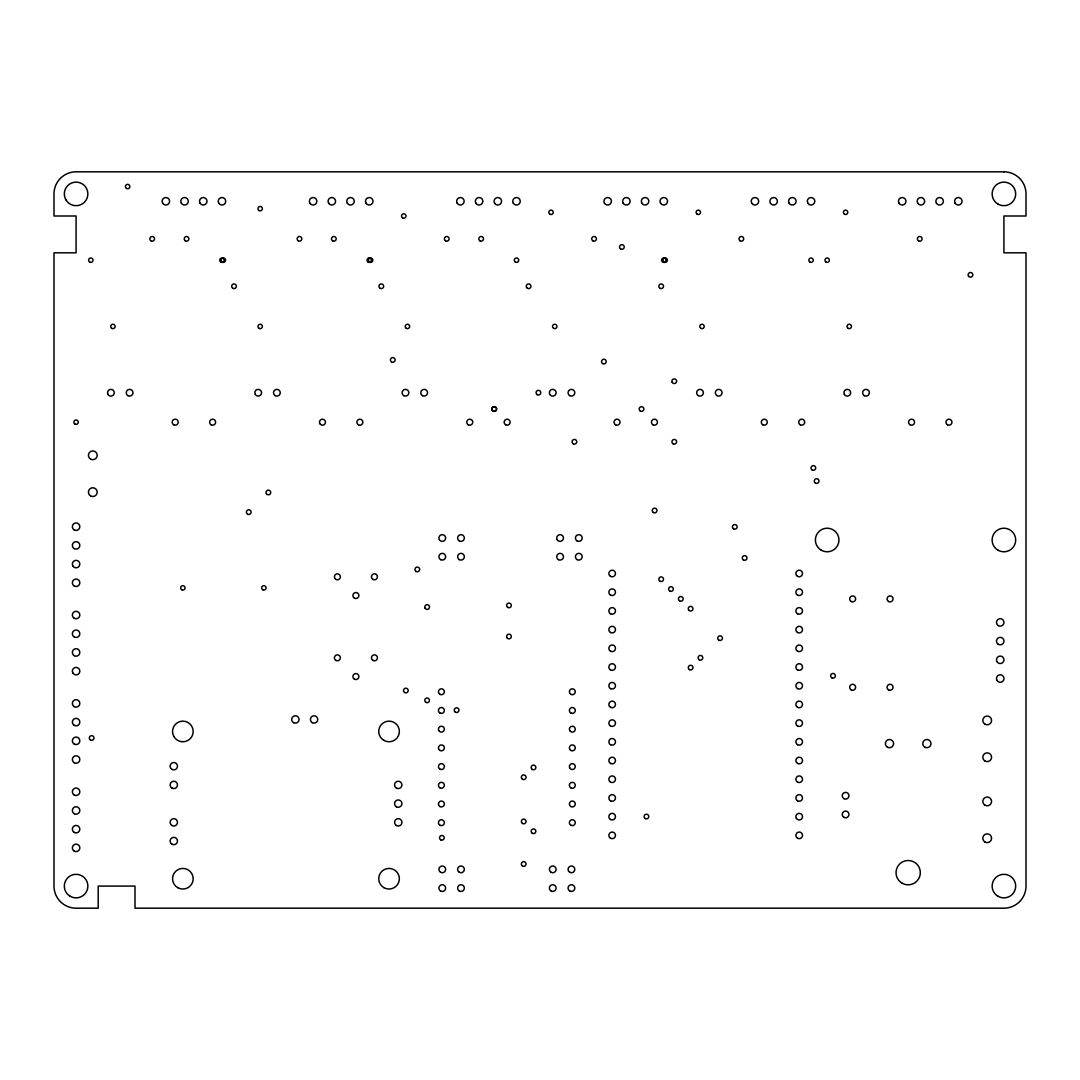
<?xml version="1.0" encoding="UTF-8"?>
<svg xmlns="http://www.w3.org/2000/svg" width="1080" height="1080" viewBox="0 0 1080 1080"><rect width="100%" height="100%" fill="white"/><g stroke="black" fill="none" stroke-linecap="round" stroke-linejoin="round"><path stroke-width="1.5" d="M221.967 262.386L223.074 262.089M370.643 262.386L369.536 262.089A2.214 2.214 0 0 1 369.536 258.269L370.643 257.972M369.238 262.386L370.346 262.089M665.186 262.386L664.079 262.089A2.214 2.214 0 0 1 664.079 258.269L665.186 257.972M663.782 262.386L664.889 262.089M663.782 257.972A2.214 2.214 0 0 1 665.699 261.293A2.214 2.214 0 0 1 661.865 261.293A2.214 2.214 0 0 1 663.782 257.972L664.889 258.269M369.238 257.972L370.346 258.269M222.264 262.089A2.214 2.214 0 0 0 225.572 260.185A2.214 2.214 0 0 0 222.264 258.269A2.214 2.214 0 0 0 222.264 262.089L223.357 262.386M664.079 262.089A2.214 2.214 0 0 0 667.386 260.185A2.214 2.214 0 0 0 664.079 258.269M369.536 262.089A2.214 2.214 0 0 0 372.843 260.185A2.214 2.214 0 0 0 369.536 258.269M1003.914 171.815L76.086 171.815A22.086 22.086 0 0 0 54 193.914L54 216L76.086 216L76.086 252.815L54 252.815L54 886.086A22.086 22.086 0 0 0 76.086 908.186L98.186 908.186L98.186 886.086L135 886.086L135 908.186L1003.914 908.186A22.086 22.086 0 0 0 1026 886.086L1026 252.815L1003.914 252.815L1003.914 216L1026 216L1026 193.914A22.086 22.086 0 0 0 1003.914 171.815M673.096 443.786A2.336 2.336 0 0 0 676.607 441.761A2.336 2.336 0 0 0 673.096 439.736A2.336 2.336 0 0 0 673.096 443.786M672.233 382.374A2.336 2.336 0 0 0 676.283 382.374A2.336 2.336 0 0 0 674.258 378.864A2.336 2.336 0 0 0 672.233 382.374M924.831 747.171A4.117 4.117 0 0 0 931.001 743.607A4.117 4.117 0 0 0 924.831 740.043A4.117 4.117 0 0 0 924.831 747.171M74.223 586.022A3.74 3.74 0 0 0 79.826 582.782A3.74 3.74 0 0 0 74.223 579.542A3.74 3.74 0 0 0 74.223 586.022M653.454 512.528A2.336 2.336 0 0 0 656.964 510.489A2.336 2.336 0 0 0 653.454 508.464A2.336 2.336 0 0 0 653.454 512.528M259.079 328.374A2.214 2.214 0 0 0 262.386 326.457A2.214 2.214 0 0 0 259.079 324.54A2.214 2.214 0 0 0 259.079 328.374M815.467 483.071A2.336 2.336 0 0 0 818.991 481.046A2.336 2.336 0 0 0 815.467 479.007A2.336 2.336 0 0 0 815.467 483.071M733.644 528.889A2.336 2.336 0 0 0 737.154 526.865A2.336 2.336 0 0 0 733.644 524.84A2.336 2.336 0 0 0 733.644 528.889M406.35 328.374A2.214 2.214 0 0 0 409.658 326.457A2.214 2.214 0 0 0 406.35 324.54A2.214 2.214 0 0 0 406.35 328.374M577.125 540.932A3.362 3.362 0 0 0 582.174 538.015A3.362 3.362 0 0 0 577.125 535.1A3.362 3.362 0 0 0 577.125 540.932M247.577 514.161A2.336 2.336 0 0 0 251.1 512.123A2.336 2.336 0 0 0 247.577 510.098A2.336 2.336 0 0 0 247.577 514.161M553.621 328.374A2.214 2.214 0 0 0 556.942 326.457A2.214 2.214 0 0 0 553.621 324.54A2.214 2.214 0 0 0 553.621 328.374M266.369 493.655A2.336 2.336 0 0 0 270.418 493.655A2.336 2.336 0 0 0 268.394 490.145A2.336 2.336 0 0 0 266.369 493.655M90.477 740.003A2.336 2.336 0 0 0 93.987 737.977A2.336 2.336 0 0 0 90.477 735.952A2.336 2.336 0 0 0 90.477 740.003M425.115 608.229A2.336 2.336 0 0 0 429.165 608.229A2.336 2.336 0 0 0 427.14 604.706A2.336 2.336 0 0 0 425.115 608.229M660.002 288.32A2.336 2.336 0 0 0 663.512 286.281A2.336 2.336 0 0 0 660.002 284.256A2.336 2.336 0 0 0 660.002 288.32M569.781 768.055A2.943 2.943 0 0 0 574.87 768.055A2.943 2.943 0 0 0 572.332 763.628A2.943 2.943 0 0 0 569.781 768.055M570.848 750.425A2.943 2.943 0 0 0 575.276 747.873A2.943 2.943 0 0 0 570.848 745.322A2.943 2.943 0 0 0 570.848 750.425M570.848 694.318A2.943 2.943 0 0 0 575.276 691.767A2.943 2.943 0 0 0 570.848 689.216A2.943 2.943 0 0 0 570.848 694.318M439.925 769.136A2.943 2.943 0 0 0 444.353 766.584A2.943 2.943 0 0 0 439.925 764.033A2.943 2.943 0 0 0 439.925 769.136M439.925 750.425A2.943 2.943 0 0 0 444.353 747.873A2.943 2.943 0 0 0 439.925 745.322A2.943 2.943 0 0 0 439.925 750.425M439.925 806.53A2.943 2.943 0 0 0 444.353 803.992A2.943 2.943 0 0 0 439.925 801.441A2.943 2.943 0 0 0 439.925 806.53M570.848 806.53A2.943 2.943 0 0 0 575.276 803.992A2.943 2.943 0 0 0 570.848 801.441A2.943 2.943 0 0 0 570.848 806.53M570.848 825.241A2.943 2.943 0 0 0 575.276 822.69A2.943 2.943 0 0 0 570.848 820.139A2.943 2.943 0 0 0 570.848 825.241M570.848 787.833A2.943 2.943 0 0 0 575.276 785.282A2.943 2.943 0 0 0 570.848 782.73A2.943 2.943 0 0 0 570.848 787.833M439.925 713.016A2.943 2.943 0 0 0 444.353 710.465A2.943 2.943 0 0 0 439.925 707.913A2.943 2.943 0 0 0 439.925 713.016M439.925 787.833A2.943 2.943 0 0 0 444.353 785.282A2.943 2.943 0 0 0 439.925 782.73A2.943 2.943 0 0 0 439.925 787.833M439.925 825.241A2.943 2.943 0 0 0 444.353 822.69A2.943 2.943 0 0 0 439.925 820.139A2.943 2.943 0 0 0 439.925 825.241M438.845 730.647A2.943 2.943 0 0 0 443.948 730.647A2.943 2.943 0 0 0 441.396 726.233A2.943 2.943 0 0 0 438.845 730.647M569.781 730.647A2.943 2.943 0 0 0 574.87 730.647A2.943 2.943 0 0 0 572.332 726.233A2.943 2.943 0 0 0 569.781 730.647M570.848 713.016A2.943 2.943 0 0 0 575.276 710.465A2.943 2.943 0 0 0 570.848 707.913A2.943 2.943 0 0 0 570.848 713.016M439.925 694.318A2.943 2.943 0 0 0 444.353 691.767A2.943 2.943 0 0 0 439.925 689.216A2.943 2.943 0 0 0 439.925 694.318M468.261 424.777A2.984 2.984 0 0 0 472.743 422.186A2.984 2.984 0 0 0 468.261 419.594A2.984 2.984 0 0 0 468.261 424.777M200.016 203.148A3.74 3.74 0 0 0 206.496 203.148A3.74 3.74 0 0 0 203.256 197.532A3.74 3.74 0 0 0 200.016 203.148M610.511 613.778A3.308 3.308 0 0 0 615.479 610.915A3.308 3.308 0 0 0 610.511 608.04A3.308 3.308 0 0 0 610.511 613.778M505.67 424.777A2.984 2.984 0 0 0 510.151 422.186A2.984 2.984 0 0 0 505.67 419.594A2.984 2.984 0 0 0 505.67 424.777M218.727 203.148A3.74 3.74 0 0 0 225.207 203.148A3.74 3.74 0 0 0 221.967 197.532A3.74 3.74 0 0 0 218.727 203.148M558.414 559.629A3.362 3.362 0 0 0 563.463 556.713A3.362 3.362 0 0 0 558.414 553.797A3.362 3.362 0 0 0 558.414 559.629M700.893 328.374A2.214 2.214 0 0 0 704.214 326.457A2.214 2.214 0 0 0 700.893 324.54A2.214 2.214 0 0 0 700.893 328.374M848.164 328.374A2.214 2.214 0 0 0 851.486 326.457A2.214 2.214 0 0 0 848.164 324.54A2.214 2.214 0 0 0 848.164 328.374M171.963 788.103A3.686 3.686 0 0 0 177.484 784.917A3.686 3.686 0 0 0 171.963 781.731A3.686 3.686 0 0 0 171.963 788.103M826.078 262.089A2.214 2.214 0 0 0 829.386 260.185A2.214 2.214 0 0 0 826.078 258.269A2.214 2.214 0 0 0 826.078 262.089M557.186 539.69A3.362 3.362 0 0 0 563.018 539.69A3.362 3.362 0 0 0 560.101 534.64A3.362 3.362 0 0 0 557.186 539.69M809.946 262.089A2.214 2.214 0 0 0 813.267 260.185A2.214 2.214 0 0 0 809.946 258.269A2.214 2.214 0 0 0 809.946 262.089M312.242 722.641A3.686 3.686 0 0 0 317.763 719.456A3.686 3.686 0 0 0 312.242 716.27A3.686 3.686 0 0 0 312.242 722.641M577.125 559.629A3.362 3.362 0 0 0 582.174 556.713A3.362 3.362 0 0 0 577.125 553.797A3.362 3.362 0 0 0 577.125 559.629M515.403 262.089A2.214 2.214 0 0 0 518.724 260.185A2.214 2.214 0 0 0 515.403 258.269A2.214 2.214 0 0 0 515.403 262.089M368.132 262.089A2.214 2.214 0 0 0 371.452 260.185A2.214 2.214 0 0 0 368.132 258.269A2.214 2.214 0 0 0 368.132 262.089M220.86 262.089A2.214 2.214 0 0 0 224.168 260.185A2.214 2.214 0 0 0 220.86 258.269A2.214 2.214 0 0 0 220.86 262.089M72.846 565.947A3.74 3.74 0 0 0 79.326 565.947A3.74 3.74 0 0 0 76.086 560.345A3.74 3.74 0 0 0 72.846 565.947M89.708 262.089A2.214 2.214 0 0 0 93.029 260.185A2.214 2.214 0 0 0 89.708 258.269A2.214 2.214 0 0 0 89.708 262.089M851.162 601.493A2.984 2.984 0 0 0 855.644 598.914A2.984 2.984 0 0 0 851.162 596.322A2.984 2.984 0 0 0 851.162 601.493M888.57 601.493A2.984 2.984 0 0 0 893.052 598.914A2.984 2.984 0 0 0 888.57 596.322A2.984 2.984 0 0 0 888.57 601.493M851.162 689.864A2.984 2.984 0 0 0 855.644 687.272A2.984 2.984 0 0 0 851.162 684.68A2.984 2.984 0 0 0 851.162 689.864M610.511 595.08A3.308 3.308 0 0 0 615.479 592.205A3.308 3.308 0 0 0 610.511 589.343A3.308 3.308 0 0 0 610.511 595.08M309.893 203.148A3.74 3.74 0 0 0 316.373 203.148A3.74 3.74 0 0 0 313.132 197.532A3.74 3.74 0 0 0 309.893 203.148M888.57 689.864A2.984 2.984 0 0 0 893.052 687.272A2.984 2.984 0 0 0 888.57 684.68A2.984 2.984 0 0 0 888.57 689.864M173.704 424.777A2.984 2.984 0 0 0 178.2 422.186A2.984 2.984 0 0 0 173.704 419.594A2.984 2.984 0 0 0 173.704 424.777M211.113 424.777A2.984 2.984 0 0 0 215.609 422.186A2.984 2.984 0 0 0 211.113 419.594A2.984 2.984 0 0 0 211.113 424.777M319.882 423.671A2.984 2.984 0 0 0 325.067 423.671A2.984 2.984 0 0 0 322.475 419.189A2.984 2.984 0 0 0 319.882 423.671M358.385 424.777A2.984 2.984 0 0 0 362.88 422.186A2.984 2.984 0 0 0 358.385 419.594A2.984 2.984 0 0 0 358.385 424.777M74.223 548.613A3.74 3.74 0 0 0 79.826 545.373A3.74 3.74 0 0 0 74.223 542.133A3.74 3.74 0 0 0 74.223 548.613M396.414 825.512A3.686 3.686 0 0 0 401.936 822.326A3.686 3.686 0 0 0 396.414 819.139A3.686 3.686 0 0 0 396.414 825.512M74.223 529.915A3.74 3.74 0 0 0 79.826 526.676A3.74 3.74 0 0 0 74.223 523.436A3.74 3.74 0 0 0 74.223 529.915M985.001 805.221A4.401 4.401 0 0 0 991.589 801.414A4.401 4.401 0 0 0 985.001 797.607A4.401 4.401 0 0 0 985.001 805.221M171.963 844.209A3.686 3.686 0 0 0 177.484 841.023A3.686 3.686 0 0 0 171.963 837.837A3.686 3.686 0 0 0 171.963 844.209M985.001 842.036A4.401 4.401 0 0 0 991.589 838.229A4.401 4.401 0 0 0 985.001 834.422A4.401 4.401 0 0 0 985.001 842.036M90.612 495.95A4.401 4.401 0 0 0 97.2 492.143A4.401 4.401 0 0 0 90.612 488.336A4.401 4.401 0 0 0 90.612 495.95M171.963 825.512A3.686 3.686 0 0 0 177.484 822.326A3.686 3.686 0 0 0 171.963 819.139A3.686 3.686 0 0 0 171.963 825.512M90.612 459.121A4.401 4.401 0 0 0 97.2 455.315A4.401 4.401 0 0 0 90.612 451.507A4.401 4.401 0 0 0 90.612 459.121M985.001 724.221A4.401 4.401 0 0 0 991.589 720.414A4.401 4.401 0 0 0 985.001 716.607A4.401 4.401 0 0 0 985.001 724.221M985.001 761.036A4.401 4.401 0 0 0 991.589 757.229A4.401 4.401 0 0 0 985.001 753.422A4.401 4.401 0 0 0 985.001 761.036M72.846 673.015A3.74 3.74 0 0 0 79.326 673.015A3.74 3.74 0 0 0 76.086 667.4A3.74 3.74 0 0 0 72.846 673.015M74.223 655.682A3.74 3.74 0 0 0 79.826 652.442A3.74 3.74 0 0 0 74.223 649.202A3.74 3.74 0 0 0 74.223 655.682M171.963 769.405A3.686 3.686 0 0 0 177.484 766.206A3.686 3.686 0 0 0 171.963 763.02A3.686 3.686 0 0 0 171.963 769.405M74.223 636.984A3.74 3.74 0 0 0 79.826 633.744A3.74 3.74 0 0 0 74.223 630.504A3.74 3.74 0 0 0 74.223 636.984M74.223 618.273A3.74 3.74 0 0 0 79.826 615.033A3.74 3.74 0 0 0 74.223 611.793A3.74 3.74 0 0 0 74.223 618.273M74.223 762.75A3.74 3.74 0 0 0 79.826 759.51A3.74 3.74 0 0 0 74.223 756.27A3.74 3.74 0 0 0 74.223 762.75M796.325 818.303A3.308 3.308 0 0 0 802.076 818.303A3.308 3.308 0 0 0 799.2 813.335A3.308 3.308 0 0 0 796.325 818.303M74.223 744.053A3.74 3.74 0 0 0 79.826 740.812A3.74 3.74 0 0 0 74.223 737.573A3.74 3.74 0 0 0 74.223 744.053M74.223 725.341A3.74 3.74 0 0 0 79.826 722.101A3.74 3.74 0 0 0 74.223 718.862A3.74 3.74 0 0 0 74.223 725.341M797.539 632.489A3.308 3.308 0 0 0 802.508 629.613A3.308 3.308 0 0 0 797.539 626.751A3.308 3.308 0 0 0 797.539 632.489M74.223 706.644A3.74 3.74 0 0 0 79.826 703.404A3.74 3.74 0 0 0 74.223 700.164A3.74 3.74 0 0 0 74.223 706.644M797.539 744.701A3.308 3.308 0 0 0 802.508 741.839A3.308 3.308 0 0 0 797.539 738.963A3.308 3.308 0 0 0 797.539 744.701M74.223 851.108A3.74 3.74 0 0 0 79.826 847.867A3.74 3.74 0 0 0 74.223 844.628A3.74 3.74 0 0 0 74.223 851.108M74.223 832.41A3.74 3.74 0 0 0 79.826 829.17A3.74 3.74 0 0 0 74.223 825.93A3.74 3.74 0 0 0 74.223 832.41M74.223 813.713A3.74 3.74 0 0 0 79.826 810.473A3.74 3.74 0 0 0 74.223 807.233A3.74 3.74 0 0 0 74.223 813.713M74.223 795.002A3.74 3.74 0 0 0 79.826 791.762A3.74 3.74 0 0 0 74.223 788.522A3.74 3.74 0 0 0 74.223 795.002M162.608 203.148A3.74 3.74 0 0 0 169.088 203.148A3.74 3.74 0 0 0 165.847 197.532A3.74 3.74 0 0 0 162.608 203.148M181.319 203.148A3.74 3.74 0 0 0 187.799 203.148A3.74 3.74 0 0 0 184.559 197.532A3.74 3.74 0 0 0 181.319 203.148M513.27 203.148A3.74 3.74 0 0 0 519.75 203.148A3.74 3.74 0 0 0 516.51 197.532A3.74 3.74 0 0 0 513.27 203.148M797.539 613.778A3.308 3.308 0 0 0 802.508 610.915A3.308 3.308 0 0 0 797.539 608.04A3.308 3.308 0 0 0 797.539 613.778M604.436 203.148A3.74 3.74 0 0 0 610.915 203.148A3.74 3.74 0 0 0 607.676 197.532A3.74 3.74 0 0 0 604.436 203.148M623.133 203.148A3.74 3.74 0 0 0 629.613 203.148A3.74 3.74 0 0 0 626.373 197.532A3.74 3.74 0 0 0 623.133 203.148M797.539 726.003A3.308 3.308 0 0 0 802.508 723.128A3.308 3.308 0 0 0 797.539 720.265A3.308 3.308 0 0 0 797.539 726.003M641.844 203.148A3.74 3.74 0 0 0 648.324 203.148A3.74 3.74 0 0 0 645.084 197.532A3.74 3.74 0 0 0 641.844 203.148M660.542 203.148A3.74 3.74 0 0 0 667.022 203.148A3.74 3.74 0 0 0 663.782 197.532A3.74 3.74 0 0 0 660.542 203.148M751.707 203.148A3.74 3.74 0 0 0 758.187 203.148A3.74 3.74 0 0 0 754.947 197.532A3.74 3.74 0 0 0 751.707 203.148M770.404 203.148A3.74 3.74 0 0 0 776.885 203.148A3.74 3.74 0 0 0 773.645 197.532A3.74 3.74 0 0 0 770.404 203.148M610.511 838.229A3.308 3.308 0 0 0 615.479 835.353A3.308 3.308 0 0 0 610.511 832.491A3.308 3.308 0 0 0 610.511 838.229M789.115 203.148A3.74 3.74 0 0 0 795.596 203.148A3.74 3.74 0 0 0 792.356 197.532A3.74 3.74 0 0 0 789.115 203.148M807.813 203.148A3.74 3.74 0 0 0 814.293 203.148A3.74 3.74 0 0 0 811.053 197.532A3.74 3.74 0 0 0 807.813 203.148M898.979 203.148A3.74 3.74 0 0 0 905.459 203.148A3.74 3.74 0 0 0 902.218 197.532A3.74 3.74 0 0 0 898.979 203.148M917.676 203.148A3.74 3.74 0 0 0 924.156 203.148A3.74 3.74 0 0 0 920.916 197.532A3.74 3.74 0 0 0 917.676 203.148M936.387 203.148A3.74 3.74 0 0 0 942.867 203.148A3.74 3.74 0 0 0 939.627 197.532A3.74 3.74 0 0 0 936.387 203.148M955.085 203.148A3.74 3.74 0 0 0 961.565 203.148A3.74 3.74 0 0 0 958.325 197.532A3.74 3.74 0 0 0 955.085 203.148M998.352 625.644A3.74 3.74 0 0 0 1003.968 622.404A3.74 3.74 0 0 0 998.352 619.164A3.74 3.74 0 0 0 998.352 625.644M998.352 644.342A3.74 3.74 0 0 0 1003.968 641.101A3.74 3.74 0 0 0 998.352 637.862A3.74 3.74 0 0 0 998.352 644.342M996.989 661.676A3.74 3.74 0 0 0 1003.468 661.676A3.74 3.74 0 0 0 1000.229 656.06A3.74 3.74 0 0 0 996.989 661.676M996.989 680.387A3.74 3.74 0 0 0 1003.468 680.387A3.74 3.74 0 0 0 1000.229 674.77A3.74 3.74 0 0 0 996.989 680.387M372.938 660.407A2.984 2.984 0 0 0 377.42 657.815A2.984 2.984 0 0 0 372.938 655.223A2.984 2.984 0 0 0 372.938 660.407M335.894 660.407A2.984 2.984 0 0 0 340.375 657.815A2.984 2.984 0 0 0 335.894 655.223A2.984 2.984 0 0 0 335.894 660.407M354.416 679.118A2.984 2.984 0 0 0 358.898 676.526A2.984 2.984 0 0 0 354.416 673.933A2.984 2.984 0 0 0 354.416 679.118M372.938 579.407A2.984 2.984 0 0 0 377.42 576.815A2.984 2.984 0 0 0 372.938 574.223A2.984 2.984 0 0 0 372.938 579.407M334.8 578.313A2.984 2.984 0 0 0 339.984 578.313A2.984 2.984 0 0 0 337.392 573.831A2.984 2.984 0 0 0 334.8 578.313M354.416 598.118A2.984 2.984 0 0 0 358.898 595.526A2.984 2.984 0 0 0 354.416 592.933A2.984 2.984 0 0 0 354.416 598.118M440.6 559.629A3.362 3.362 0 0 0 445.649 556.713A3.362 3.362 0 0 0 440.6 553.797A3.362 3.362 0 0 0 440.6 559.629M521.667 778.424A2.336 2.336 0 0 0 525.731 778.424A2.336 2.336 0 0 0 523.692 774.913A2.336 2.336 0 0 0 521.667 778.424M396.414 788.103A3.686 3.686 0 0 0 401.936 784.917A3.686 3.686 0 0 0 396.414 781.731A3.686 3.686 0 0 0 396.414 788.103M439.371 539.69A3.362 3.362 0 0 0 445.203 539.69A3.362 3.362 0 0 0 442.287 534.64A3.362 3.362 0 0 0 439.371 539.69M679.631 600.899A2.336 2.336 0 0 0 683.154 598.874A2.336 2.336 0 0 0 679.631 596.849A2.336 2.336 0 0 0 679.631 600.899M910.076 424.777A2.984 2.984 0 0 0 914.558 422.186A2.984 2.984 0 0 0 910.076 419.594A2.984 2.984 0 0 0 910.076 424.777M740.192 240.854A2.336 2.336 0 0 0 743.702 238.829A2.336 2.336 0 0 0 740.192 236.804A2.336 2.336 0 0 0 740.192 240.854M475.862 203.148A3.74 3.74 0 0 0 482.342 203.148A3.74 3.74 0 0 0 479.101 197.532A3.74 3.74 0 0 0 475.862 203.148M947.484 424.777A2.984 2.984 0 0 0 951.966 422.186A2.984 2.984 0 0 0 947.484 419.594A2.984 2.984 0 0 0 947.484 424.777M918.567 240.854A2.336 2.336 0 0 0 922.091 238.829A2.336 2.336 0 0 0 918.567 236.804A2.336 2.336 0 0 0 918.567 240.854M812.201 469.976A2.336 2.336 0 0 0 815.711 467.951A2.336 2.336 0 0 0 812.201 465.925A2.336 2.336 0 0 0 812.201 469.976M718.916 640.183A2.336 2.336 0 0 0 722.426 638.145A2.336 2.336 0 0 0 718.916 636.12A2.336 2.336 0 0 0 718.916 640.183M699.273 659.812A2.336 2.336 0 0 0 702.783 657.788A2.336 2.336 0 0 0 699.273 655.763A2.336 2.336 0 0 0 699.273 659.812M968.45 275.994A2.336 2.336 0 0 0 972.5 275.994A2.336 2.336 0 0 0 970.475 272.484A2.336 2.336 0 0 0 968.45 275.994M887.423 747.171A4.117 4.117 0 0 0 893.592 743.607A4.117 4.117 0 0 0 887.423 740.043A4.117 4.117 0 0 0 887.423 747.171M831.83 677.822A2.336 2.336 0 0 0 835.353 675.797A2.336 2.336 0 0 0 831.83 673.772A2.336 2.336 0 0 0 831.83 677.822M126.536 188.46A2.214 2.214 0 0 0 129.843 186.543A2.214 2.214 0 0 0 126.536 184.626A2.214 2.214 0 0 0 126.536 188.46M259.079 210.546A2.214 2.214 0 0 0 262.386 208.643A2.214 2.214 0 0 0 259.079 206.726A2.214 2.214 0 0 0 259.079 210.546M402.664 217.917A2.214 2.214 0 0 0 405.986 216A2.214 2.214 0 0 0 402.664 214.083A2.214 2.214 0 0 0 402.664 217.917M549.936 214.232A2.214 2.214 0 0 0 553.257 212.315A2.214 2.214 0 0 0 549.936 210.411A2.214 2.214 0 0 0 549.936 214.232M459.311 559.629A3.362 3.362 0 0 0 464.36 556.713A3.362 3.362 0 0 0 459.311 553.797A3.362 3.362 0 0 0 459.311 559.629M697.208 214.232A2.214 2.214 0 0 0 700.529 212.315A2.214 2.214 0 0 0 697.208 210.411A2.214 2.214 0 0 0 697.208 214.232M844.492 214.232A2.214 2.214 0 0 0 847.8 212.315A2.214 2.214 0 0 0 844.492 210.411A2.214 2.214 0 0 0 844.492 214.232M416.151 571.442A2.336 2.336 0 0 0 419.661 569.417A2.336 2.336 0 0 0 416.151 567.378A2.336 2.336 0 0 0 416.151 571.442M459.311 540.932A3.362 3.362 0 0 0 464.36 538.015A3.362 3.362 0 0 0 459.311 535.1A3.362 3.362 0 0 0 459.311 540.932M440.694 839.835A2.336 2.336 0 0 0 444.204 837.81A2.336 2.336 0 0 0 440.694 835.785A2.336 2.336 0 0 0 440.694 839.835M532.346 833.288A2.336 2.336 0 0 0 535.856 831.263A2.336 2.336 0 0 0 532.346 829.238A2.336 2.336 0 0 0 532.346 833.288M532.346 769.46A2.336 2.336 0 0 0 535.856 767.435A2.336 2.336 0 0 0 532.346 765.41A2.336 2.336 0 0 0 532.346 769.46M425.965 702.365A2.336 2.336 0 0 0 429.476 700.34A2.336 2.336 0 0 0 425.965 698.315A2.336 2.336 0 0 0 425.965 702.365M522.531 866.025A2.336 2.336 0 0 0 526.041 863.987A2.336 2.336 0 0 0 522.531 861.962A2.336 2.336 0 0 0 522.531 866.025M522.531 823.473A2.336 2.336 0 0 0 526.041 821.448A2.336 2.336 0 0 0 522.531 819.423A2.336 2.336 0 0 0 522.531 823.473M844.371 394.416A3.362 3.362 0 0 0 850.203 394.416A3.362 3.362 0 0 0 847.287 389.367A3.362 3.362 0 0 0 844.371 394.416M843.912 798.66A3.362 3.362 0 0 0 848.961 795.744A3.362 3.362 0 0 0 843.912 792.828A3.362 3.362 0 0 0 843.912 798.66M328.59 203.148A3.74 3.74 0 0 0 335.07 203.148A3.74 3.74 0 0 0 331.83 197.532A3.74 3.74 0 0 0 328.59 203.148M843.912 817.358A3.362 3.362 0 0 0 848.961 814.442A3.362 3.362 0 0 0 843.912 811.526A3.362 3.362 0 0 0 843.912 817.358M440.6 891A3.362 3.362 0 0 0 445.649 888.084A3.362 3.362 0 0 0 440.6 885.168A3.362 3.362 0 0 0 440.6 891M347.288 203.148A3.74 3.74 0 0 0 353.768 203.148A3.74 3.74 0 0 0 350.527 197.532A3.74 3.74 0 0 0 347.288 203.148M440.6 872.289A3.362 3.362 0 0 0 445.649 869.373A3.362 3.362 0 0 0 440.6 866.457A3.362 3.362 0 0 0 440.6 872.289M459.311 891A3.362 3.362 0 0 0 464.36 888.084A3.362 3.362 0 0 0 459.311 885.168A3.362 3.362 0 0 0 459.311 891M365.999 203.148A3.74 3.74 0 0 0 372.479 203.148A3.74 3.74 0 0 0 369.238 197.532A3.74 3.74 0 0 0 365.999 203.148M459.311 872.289A3.362 3.362 0 0 0 464.36 869.373A3.362 3.362 0 0 0 459.311 866.457A3.362 3.362 0 0 0 459.311 872.289M551.057 891A3.362 3.362 0 0 0 556.106 888.084A3.362 3.362 0 0 0 551.057 885.168A3.362 3.362 0 0 0 551.057 891M551.057 872.289A3.362 3.362 0 0 0 556.106 869.373A3.362 3.362 0 0 0 551.057 866.457A3.362 3.362 0 0 0 551.057 872.289M569.754 891A3.362 3.362 0 0 0 574.803 888.084A3.362 3.362 0 0 0 569.754 885.168A3.362 3.362 0 0 0 569.754 891M569.754 872.289A3.362 3.362 0 0 0 574.803 869.373A3.362 3.362 0 0 0 569.754 866.457A3.362 3.362 0 0 0 569.754 872.289M127.94 395.644A3.362 3.362 0 0 0 132.989 392.729A3.362 3.362 0 0 0 127.94 389.812A3.362 3.362 0 0 0 127.94 395.644M494.573 203.148A3.74 3.74 0 0 0 501.053 203.148A3.74 3.74 0 0 0 497.813 197.532A3.74 3.74 0 0 0 494.573 203.148M108 394.416A3.362 3.362 0 0 0 113.832 394.416A3.362 3.362 0 0 0 110.916 389.367A3.362 3.362 0 0 0 108 394.416M275.211 395.644A3.362 3.362 0 0 0 280.26 392.729A3.362 3.362 0 0 0 275.211 389.812A3.362 3.362 0 0 0 275.211 395.644M255.285 394.416A3.362 3.362 0 0 0 261.103 394.416A3.362 3.362 0 0 0 258.188 389.367A3.362 3.362 0 0 0 255.285 394.416M293.544 722.641A3.686 3.686 0 0 0 299.066 719.456A3.686 3.686 0 0 0 293.544 716.27A3.686 3.686 0 0 0 293.544 722.641M422.483 395.644A3.362 3.362 0 0 0 427.532 392.729A3.362 3.362 0 0 0 422.483 389.812A3.362 3.362 0 0 0 422.483 395.644M396.414 806.801A3.686 3.686 0 0 0 401.936 803.615A3.686 3.686 0 0 0 396.414 800.428A3.686 3.686 0 0 0 396.414 806.801M403.785 395.644A3.362 3.362 0 0 0 408.834 392.729A3.362 3.362 0 0 0 403.785 389.812A3.362 3.362 0 0 0 403.785 395.644M569.754 395.644A3.362 3.362 0 0 0 574.803 392.729A3.362 3.362 0 0 0 569.754 389.812A3.362 3.362 0 0 0 569.754 395.644M549.828 394.416A3.362 3.362 0 0 0 555.66 394.416A3.362 3.362 0 0 0 552.744 389.367A3.362 3.362 0 0 0 549.828 394.416M717.039 395.644A3.362 3.362 0 0 0 722.075 392.729A3.362 3.362 0 0 0 717.039 389.812A3.362 3.362 0 0 0 717.039 395.644M698.328 395.644A3.362 3.362 0 0 0 703.377 392.729A3.362 3.362 0 0 0 698.328 389.812A3.362 3.362 0 0 0 698.328 395.644M864.311 395.644A3.362 3.362 0 0 0 869.36 392.729A3.362 3.362 0 0 0 864.311 389.812A3.362 3.362 0 0 0 864.311 395.644M688.595 609.863A2.336 2.336 0 0 0 692.645 609.863A2.336 2.336 0 0 0 690.62 606.352A2.336 2.336 0 0 0 688.595 609.863M689.459 669.627A2.336 2.336 0 0 0 692.968 667.602A2.336 2.336 0 0 0 689.459 665.577A2.336 2.336 0 0 0 689.459 669.627M743.459 559.98A2.336 2.336 0 0 0 746.982 557.955A2.336 2.336 0 0 0 743.459 555.93A2.336 2.336 0 0 0 743.459 559.98M151.025 240.854A2.336 2.336 0 0 0 154.535 238.829A2.336 2.336 0 0 0 151.025 236.804A2.336 2.336 0 0 0 151.025 240.854M185.396 240.854A2.336 2.336 0 0 0 188.906 238.829A2.336 2.336 0 0 0 185.396 236.804A2.336 2.336 0 0 0 185.396 240.854M232.862 288.32A2.336 2.336 0 0 0 236.372 286.281A2.336 2.336 0 0 0 232.862 284.256A2.336 2.336 0 0 0 232.862 288.32M391.595 361.962A2.336 2.336 0 0 0 395.118 359.924A2.336 2.336 0 0 0 391.595 357.899A2.336 2.336 0 0 0 391.595 361.962M457.164 203.148A3.74 3.74 0 0 0 463.644 203.148A3.74 3.74 0 0 0 460.404 197.532A3.74 3.74 0 0 0 457.164 203.148M493.061 411.062A2.336 2.336 0 0 0 496.571 409.037A2.336 2.336 0 0 0 493.061 406.998A2.336 2.336 0 0 0 493.061 411.062A2.336 2.336 0 0 0 496.571 409.037A2.336 2.336 0 0 0 493.061 406.998A2.336 2.336 0 0 0 493.061 411.062M615.533 424.777A2.984 2.984 0 0 0 620.014 422.186A2.984 2.984 0 0 0 615.533 419.594A2.984 2.984 0 0 0 615.533 424.777M652.941 424.777A2.984 2.984 0 0 0 657.423 422.186A2.984 2.984 0 0 0 652.941 419.594A2.984 2.984 0 0 0 652.941 424.777M660.002 581.256A2.336 2.336 0 0 0 663.512 579.231A2.336 2.336 0 0 0 660.002 577.206A2.336 2.336 0 0 0 660.002 581.256M298.31 240.854A2.336 2.336 0 0 0 301.82 238.829A2.336 2.336 0 0 0 298.31 236.804A2.336 2.336 0 0 0 298.31 240.854M332.681 240.854A2.336 2.336 0 0 0 336.191 238.829A2.336 2.336 0 0 0 332.681 236.804A2.336 2.336 0 0 0 332.681 240.854M380.147 288.32A2.336 2.336 0 0 0 383.656 286.281A2.336 2.336 0 0 0 380.147 284.256A2.336 2.336 0 0 0 380.147 288.32M537.26 394.686A2.336 2.336 0 0 0 540.769 392.661A2.336 2.336 0 0 0 537.26 390.636A2.336 2.336 0 0 0 537.26 394.686M762.804 424.777A2.984 2.984 0 0 0 767.286 422.186A2.984 2.984 0 0 0 762.804 419.594A2.984 2.984 0 0 0 762.804 424.777M573.25 443.786A2.336 2.336 0 0 0 576.761 441.761A2.336 2.336 0 0 0 573.25 439.736A2.336 2.336 0 0 0 573.25 443.786M669.816 591.071A2.336 2.336 0 0 0 673.326 589.046A2.336 2.336 0 0 0 669.816 587.02A2.336 2.336 0 0 0 669.816 591.071M445.608 240.854A2.336 2.336 0 0 0 449.118 238.829A2.336 2.336 0 0 0 445.608 236.804A2.336 2.336 0 0 0 445.608 240.854M800.213 424.777A2.984 2.984 0 0 0 804.695 422.186A2.984 2.984 0 0 0 800.213 419.594A2.984 2.984 0 0 0 800.213 424.777M479.966 240.854A2.336 2.336 0 0 0 483.489 238.829A2.336 2.336 0 0 0 479.966 236.804A2.336 2.336 0 0 0 479.966 240.854M527.432 288.32A2.336 2.336 0 0 0 530.955 286.281A2.336 2.336 0 0 0 527.432 284.256A2.336 2.336 0 0 0 527.432 288.32M602.721 363.596A2.336 2.336 0 0 0 606.231 361.57A2.336 2.336 0 0 0 602.721 359.546A2.336 2.336 0 0 0 602.721 363.596M640.359 411.062A2.336 2.336 0 0 0 643.869 409.037A2.336 2.336 0 0 0 640.359 406.998A2.336 2.336 0 0 0 640.359 411.062M610.511 819.518A3.308 3.308 0 0 0 615.479 816.655A3.308 3.308 0 0 0 610.511 813.78A3.308 3.308 0 0 0 610.511 819.518M797.539 838.229A3.308 3.308 0 0 0 802.508 835.353A3.308 3.308 0 0 0 797.539 832.491A3.308 3.308 0 0 0 797.539 838.229M797.539 782.109A3.308 3.308 0 0 0 802.508 779.247A3.308 3.308 0 0 0 797.539 776.372A3.308 3.308 0 0 0 797.539 782.109M797.539 763.412A3.308 3.308 0 0 0 802.508 760.536A3.308 3.308 0 0 0 797.539 757.674A3.308 3.308 0 0 0 797.539 763.412M797.539 707.305A3.308 3.308 0 0 0 802.508 704.43A3.308 3.308 0 0 0 797.539 701.554A3.308 3.308 0 0 0 797.539 707.305M610.511 782.109A3.308 3.308 0 0 0 615.479 779.247A3.308 3.308 0 0 0 610.511 776.372A3.308 3.308 0 0 0 610.511 782.109M610.511 800.82A3.308 3.308 0 0 0 615.479 797.945A3.308 3.308 0 0 0 610.511 795.083A3.308 3.308 0 0 0 610.511 800.82M610.511 763.412A3.308 3.308 0 0 0 615.479 760.536A3.308 3.308 0 0 0 610.511 757.674A3.308 3.308 0 0 0 610.511 763.412M797.539 800.82A3.308 3.308 0 0 0 802.508 797.945A3.308 3.308 0 0 0 797.539 795.083A3.308 3.308 0 0 0 797.539 800.82M797.539 688.595A3.308 3.308 0 0 0 802.508 685.733A3.308 3.308 0 0 0 797.539 682.857A3.308 3.308 0 0 0 797.539 688.595M797.539 669.897A3.308 3.308 0 0 0 802.508 667.022A3.308 3.308 0 0 0 797.539 664.16A3.308 3.308 0 0 0 797.539 669.897M797.539 651.186A3.308 3.308 0 0 0 802.508 648.324A3.308 3.308 0 0 0 797.539 645.449A3.308 3.308 0 0 0 797.539 651.186M797.539 595.08A3.308 3.308 0 0 0 802.508 592.205A3.308 3.308 0 0 0 797.539 589.343A3.308 3.308 0 0 0 797.539 595.08M797.539 576.369A3.308 3.308 0 0 0 802.508 573.507A3.308 3.308 0 0 0 797.539 570.632A3.308 3.308 0 0 0 797.539 576.369M610.511 707.305A3.308 3.308 0 0 0 615.479 704.43A3.308 3.308 0 0 0 610.511 701.554A3.308 3.308 0 0 0 610.511 707.305M610.511 726.003A3.308 3.308 0 0 0 615.479 723.128A3.308 3.308 0 0 0 610.511 720.265A3.308 3.308 0 0 0 610.511 726.003M610.511 744.701A3.308 3.308 0 0 0 615.479 741.839A3.308 3.308 0 0 0 610.511 738.963A3.308 3.308 0 0 0 610.511 744.701M610.511 669.897A3.308 3.308 0 0 0 615.479 667.022A3.308 3.308 0 0 0 610.511 664.16A3.308 3.308 0 0 0 610.511 669.897M610.511 688.595A3.308 3.308 0 0 0 615.479 685.733A3.308 3.308 0 0 0 610.511 682.857A3.308 3.308 0 0 0 610.511 688.595M610.511 632.489A3.308 3.308 0 0 0 615.479 629.613A3.308 3.308 0 0 0 610.511 626.751A3.308 3.308 0 0 0 610.511 632.489M610.511 651.186A3.308 3.308 0 0 0 615.479 648.324A3.308 3.308 0 0 0 610.511 645.449A3.308 3.308 0 0 0 610.511 651.186M610.511 576.369A3.308 3.308 0 0 0 615.479 573.507A3.308 3.308 0 0 0 610.511 570.632A3.308 3.308 0 0 0 610.511 576.369M74.993 424.089A2.214 2.214 0 0 0 78.3 422.186A2.214 2.214 0 0 0 74.993 420.269A2.214 2.214 0 0 0 74.993 424.089M620.717 249.035A2.336 2.336 0 0 0 624.226 247.01A2.336 2.336 0 0 0 620.717 244.985A2.336 2.336 0 0 0 620.717 249.035M455.423 712.192A2.336 2.336 0 0 0 458.946 710.154A2.336 2.336 0 0 0 455.423 708.129A2.336 2.336 0 0 0 455.423 712.192M262.764 589.774A2.214 2.214 0 0 0 266.072 587.858A2.214 2.214 0 0 0 262.764 585.954A2.214 2.214 0 0 0 262.764 589.774M181.764 589.774A2.214 2.214 0 0 0 185.072 587.858A2.214 2.214 0 0 0 181.764 585.954A2.214 2.214 0 0 0 181.764 589.774M506.939 637.673A2.336 2.336 0 0 0 511.002 637.673A2.336 2.336 0 0 0 508.964 634.163A2.336 2.336 0 0 0 506.939 637.673M645.273 818.559A2.336 2.336 0 0 0 648.783 816.534A2.336 2.336 0 0 0 645.273 814.509A2.336 2.336 0 0 0 645.273 818.559M404.69 692.55A2.336 2.336 0 0 0 408.2 690.525A2.336 2.336 0 0 0 404.69 688.487A2.336 2.336 0 0 0 404.69 692.55M998.014 896.292A11.786 11.786 0 0 0 1015.686 886.086A11.786 11.786 0 0 0 998.014 875.894A11.786 11.786 0 0 0 998.014 896.292M507.803 607.446A2.336 2.336 0 0 0 511.313 605.421A2.336 2.336 0 0 0 507.803 603.396A2.336 2.336 0 0 0 507.803 607.446M70.2 896.292A11.786 11.786 0 0 0 87.872 886.086A11.786 11.786 0 0 0 70.2 875.894A11.786 11.786 0 0 0 70.2 896.292M65.894 199.8A11.786 11.786 0 0 0 86.292 199.8A11.786 11.786 0 0 0 76.086 182.129A11.786 11.786 0 0 0 65.894 199.8M998.014 204.107A11.786 11.786 0 0 0 1015.686 193.914A11.786 11.786 0 0 0 998.014 183.708A11.786 11.786 0 0 0 998.014 204.107M998.014 550.206A11.786 11.786 0 0 0 1015.686 540A11.786 11.786 0 0 0 998.014 529.794A11.786 11.786 0 0 0 998.014 550.206M821.286 550.206A11.786 11.786 0 0 0 838.958 540A11.786 11.786 0 0 0 821.286 529.794A11.786 11.786 0 0 0 821.286 550.206M902.097 883.184A12.164 12.164 0 0 0 920.336 872.654A12.164 12.164 0 0 0 902.097 862.137A12.164 12.164 0 0 0 902.097 883.184M177.714 887.652A10.314 10.314 0 0 0 193.172 878.729A10.314 10.314 0 0 0 177.714 869.805A10.314 10.314 0 0 0 177.714 887.652M383.886 887.652A10.314 10.314 0 0 0 399.357 878.729A10.314 10.314 0 0 0 383.886 869.805A10.314 10.314 0 0 0 383.886 887.652M383.886 740.38A10.314 10.314 0 0 0 399.357 731.457A10.314 10.314 0 0 0 383.886 722.52A10.314 10.314 0 0 0 383.886 740.38M173.934 736.614A10.314 10.314 0 0 0 191.794 736.614A10.314 10.314 0 0 0 182.857 721.143A10.314 10.314 0 0 0 173.934 736.614M592.907 240.854A2.336 2.336 0 0 0 596.417 238.829A2.336 2.336 0 0 0 592.907 236.804A2.336 2.336 0 0 0 592.907 240.854M111.807 328.374A2.214 2.214 0 0 0 115.115 326.457A2.214 2.214 0 0 0 111.807 324.54A2.214 2.214 0 0 0 111.807 328.374"/></g></svg>
